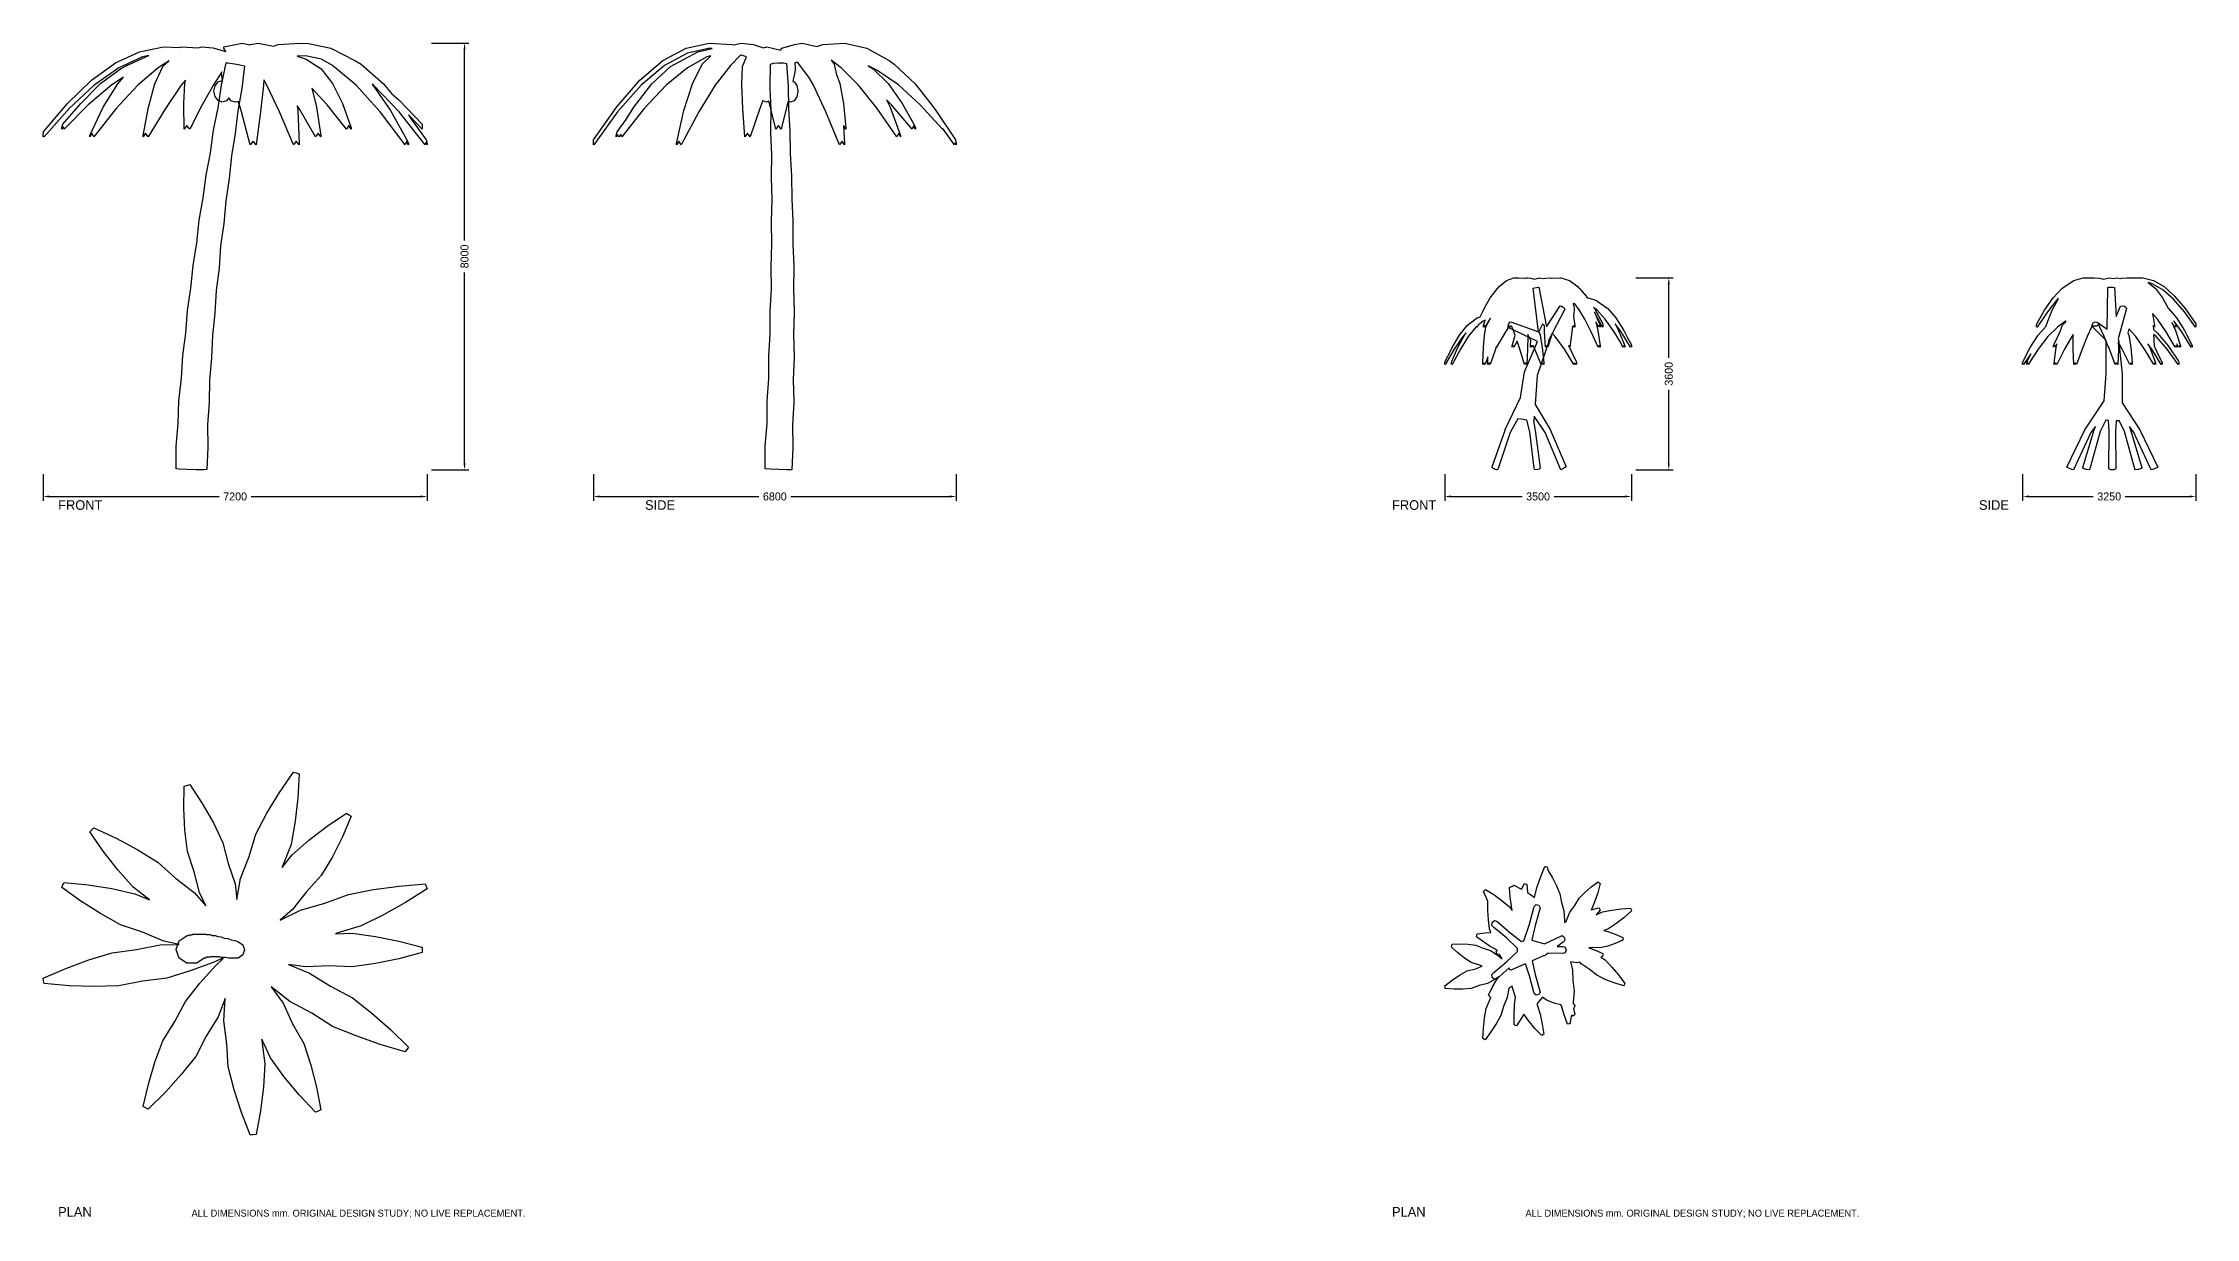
# Model space of a CAD drawing. Header units: millimetres. Extents: x -2783 to 88383, y -39024 to 11253.
# Drawn here: x -2783 to 37567, y -39024 to -17000 of the extents above; entities that cross this region are included whole.
import ezdxf

# ---------------------------------------------------------------- set-up
doc = ezdxf.new("R2010")
doc.units = ezdxf.units.MM
for name, color, linetype in [('BARK', 32, 'Continuous'), ('CROWN', 3, 'Continuous'), ('DIMS', 8, 'Continuous'), ('TEXT', 7, 'Continuous')]:
    doc.layers.add(name, color=color, linetype=linetype)
doc.dimstyles.get("Standard").update_dxf_attribs({"dimtxt": 2.5, "dimasz": 2.5, "dimexe": 1.25, "dimexo": 0.625, "dimtad": 1, "dimcen": 2.5, "dimazin": 3, "dimtfac": 1, "dimtmove": 0, "dimatfit": 3})

# ---------------------------------------------------------------- blocks, each defined once
blk = doc.blocks.new('_CLOSEDFILLED')
at = {"color": 0, "linetype": 'BYBLOCK'}
blk.add_solid([(-1, 0.16), (0, 0), (-1, -0.16)], dxfattribs=at)
blk = doc.blocks.new('*D13')
for p, q in [((-2783, -25080), (-2783, -25580)), ((4417, -25080), (4417, -25580)), ((-2663, -25500), (517, -25500)), ((1117, -25500), (4297, -25500))]:
    blk.add_line(p, q)
at = {"layer": 'Defpoints'}
for p in [(-2783, -25000), (4417, -25000), (-2783, -25500)]:
    blk.add_point(p, dxfattribs=at)
at = {"layer": 'DIMS', "xscale": 120, "yscale": 120, "rotation": 180}
blk.add_blockref('_CLOSEDFILLED', (-2783, -25500), dxfattribs=at)
at = {"layer": 'DIMS', "xscale": 120, "yscale": 120}
blk.add_blockref('_CLOSEDFILLED', (4417, -25500), dxfattribs=at)
at = {"layer": 'DIMS', "insert": (817, -25500), "char_height": 150, "attachment_point": 5}
blk.add_mtext('7200', dxfattribs=at)
blk = doc.blocks.new('*D14')
for p, q in [((4497, -17000), (5197, -17000)), ((5117, -20700), (5117, -17120)), ((5117, -24880), (5117, -21300)), ((4497, -25000), (5197, -25000))]:
    blk.add_line(p, q)
at = {"layer": 'Defpoints'}
for p in [(4417, -17000), (4417, -25000), (5117, -25000)]:
    blk.add_point(p, dxfattribs=at)
at = {"layer": 'DIMS', "xscale": 120, "yscale": 120}
for p, rotation in [((5117, -17000), 90), ((5117, -25000), 270)]:
    blk.add_blockref('_CLOSEDFILLED', p, dxfattribs=dict(at, rotation=rotation))
at = {"layer": 'DIMS', "insert": (5117, -21000), "char_height": 150, "attachment_point": 5, "rotation": 90}
blk.add_mtext('8000', dxfattribs=at)
blk = doc.blocks.new('*D15')
for p, q in [((7532, -25080), (7532, -25580)), ((14332, -25080), (14332, -25580)), ((7652, -25500), (10632, -25500)), ((11232, -25500), (14212, -25500))]:
    blk.add_line(p, q)
at = {"layer": 'Defpoints'}
for p in [(7532, -25000), (14332, -25000), (7532, -25500)]:
    blk.add_point(p, dxfattribs=at)
at = {"layer": 'DIMS', "xscale": 120, "yscale": 120, "rotation": 180}
blk.add_blockref('_CLOSEDFILLED', (7532, -25500), dxfattribs=at)
at = {"layer": 'DIMS', "xscale": 120, "yscale": 120}
blk.add_blockref('_CLOSEDFILLED', (14332, -25500), dxfattribs=at)
at = {"layer": 'DIMS', "insert": (10932, -25500), "char_height": 150, "attachment_point": 5}
blk.add_mtext('6800', dxfattribs=at)
blk = doc.blocks.new('*D16')
for p, q in [((23487, -25080), (23487, -25580)), ((26987, -25080), (26987, -25580)), ((23607, -25500), (24937, -25500)), ((25537, -25500), (26867, -25500))]:
    blk.add_line(p, q)
at = {"layer": 'Defpoints'}
for p in [(23487, -25000), (26987, -25000), (23487, -25500)]:
    blk.add_point(p, dxfattribs=at)
at = {"layer": 'DIMS', "xscale": 120, "yscale": 120, "rotation": 180}
blk.add_blockref('_CLOSEDFILLED', (23487, -25500), dxfattribs=at)
at = {"layer": 'DIMS', "xscale": 120, "yscale": 120}
blk.add_blockref('_CLOSEDFILLED', (26987, -25500), dxfattribs=at)
at = {"layer": 'DIMS', "insert": (25237, -25500), "char_height": 150, "attachment_point": 5}
blk.add_mtext('3500', dxfattribs=at)
blk = doc.blocks.new('*D17')
for p, q in [((27067, -21400), (27767, -21400)), ((27687, -22900), (27687, -21520)), ((27687, -24880), (27687, -23500)), ((27067, -25000), (27767, -25000))]:
    blk.add_line(p, q)
at = {"layer": 'Defpoints'}
for p in [(26987, -21400), (26987, -25000), (27687, -25000)]:
    blk.add_point(p, dxfattribs=at)
at = {"layer": 'DIMS', "xscale": 120, "yscale": 120}
for p, rotation in [((27687, -21400), 90), ((27687, -25000), 270)]:
    blk.add_blockref('_CLOSEDFILLED', p, dxfattribs=dict(at, rotation=rotation))
at = {"layer": 'DIMS', "insert": (27687, -23200), "char_height": 150, "attachment_point": 5, "rotation": 90}
blk.add_mtext('3600', dxfattribs=at)
blk = doc.blocks.new('*D18')
for p, q in [((34317, -25080), (34317, -25580)), ((37567, -25080), (37567, -25580)), ((34437, -25500), (35642, -25500)), ((36242, -25500), (37447, -25500))]:
    blk.add_line(p, q)
at = {"layer": 'Defpoints'}
for p in [(34317, -25000), (37567, -25000), (34317, -25500)]:
    blk.add_point(p, dxfattribs=at)
at = {"layer": 'DIMS', "xscale": 120, "yscale": 120, "rotation": 180}
blk.add_blockref('_CLOSEDFILLED', (34317, -25500), dxfattribs=at)
at = {"layer": 'DIMS', "xscale": 120, "yscale": 120}
blk.add_blockref('_CLOSEDFILLED', (37567, -25500), dxfattribs=at)
at = {"layer": 'DIMS', "insert": (35942, -25500), "char_height": 150, "attachment_point": 5}
blk.add_mtext('3250', dxfattribs=at)

msp = doc.modelspace()

# ---------------------------------------------------------------- linework, layer by layer
at = {"layer": 'BARK'}
for points in [[(-165.2, -22860.1), (-107.5, -22437.9), (-75.9, -22013.4), (-11.6, -21591.9), (27.7, -21167.6), (97.8, -20746.6), (144.1, -20322.6), (219.4, -19902), (272.4, -19478.2), (352.6, -19057.9), (411.7, -18634.2), (496.5, -18214.2), (561.6, -17790.8), (650.5, -17371.4), (684, -17373.6), (770.6, -17385.8), (877.2, -17403.4), (963.1, -17419.6), (995.5, -17428.3), (940.5, -17852.2), (866.8, -18272.1), (817.8, -18695.3), (748.4, -19115), (705.5, -19538), (640.9, -19957.4), (604.4, -20380.1), (544.9, -20799.3), (515.3, -21221.6), (461.3, -21640.6), (439.1, -22062.4), (391.3, -22481.2), (377.2, -22902.3), (336.4, -23320.6), (331.7, -23740.7), (299.7, -24158.3), (306.6, -24576.1), (288, -24994.7), (232.9, -24999.2), (88.8, -25000), (-89.2, -24996.7), (-233.1, -24990.6), (-288, -24984), (-290.5, -24559.4), (-250.7, -24133.9), (-238, -23708.2), (-188.1, -23285), (-165.2, -22860.1)], [(10820, -23291.1), (10821.3, -22869.2), (10847.6, -22449.8), (10845.9, -22042.7), (10845.9, -22027.6), (10867.3, -21610.5), (10862, -21203), (10862, -21186.3), (10878.2, -20772), (10869.1, -20362.7), (10869.1, -20344.9), (10880.2, -19933.5), (10867.6, -19521.6), (10867.6, -19503.1), (10874.4, -19094.4), (10859.3, -18679.6), (10859.3, -18660.8), (10862.8, -18254.2), (10846.3, -17836.7), (10846.3, -17817.7), (10848.2, -17396.4), (10906.2, -17380.1), (11000, -17371.4), (11093.8, -17373.6), (11151.8, -17385.8), (11179.8, -17806.3), (11188.5, -18228.8), (11215.9, -18649.9), (11222, -19072.9), (11247.5, -19494.5), (11249.8, -19917.9), (11272.2, -20340), (11272.2, -20357.8), (11269.7, -20765.6), (11288.3, -21186.3), (11288.3, -21203), (11280.7, -21615.2), (11295.3, -22033.1), (11295.3, -22048.2), (11282.7, -22463.8), (11293.8, -22880.1), (11293.8, -22893.1), (11276.8, -23310.9), (11285.3, -23727.1), (11285.3, -23737.2), (11265, -24155.9), (11272.4, -24574.3), (11272.4, -24579.5), (11250.1, -25000), (11154.6, -24999.2), (11000, -24994.7), (10845.4, -24988.1), (10749.9, -24982), (10749.9, -24978.8), (10753.7, -24556), (10786.5, -24134.3), (10789.8, -23711.8), (10820, -23291.1)], [(24617.5, -24257.9), (24623.4, -24244.3), (24910.8, -23645.8), (24981.7, -23165.5), (25225.1, -22594), (24679.3, -22331.9), (24677.9, -22303.4), (24688.8, -22265.3), (24706.8, -22235.2), (24723.5, -22227.4), (25244.8, -22413.9), (25147, -21591.8), (25170.4, -21586.9), (25206.4, -21580.2), (25238.2, -21574.9), (25250.8, -21573.4), (25392.4, -22321.6), (25650.2, -21925.4), (25674.4, -21932.4), (25706.2, -21952.2), (25730.7, -21975.6), (25736.4, -21991.6), (25428.3, -22588), (25436.4, -22593.1), (25223.1, -23231.3), (25180.6, -23773.1), (25461.4, -24244.1), (25764.1, -24946.1), (25743.8, -24956.3), (25738.2, -24959.1), (25698.4, -24979.2), (25661.9, -24997.5), (25372, -24300.2), (25163.2, -23995.6), (25156.6, -24079.7), (25152.2, -24079.6), (25181.5, -24263.2), (25278.1, -24964), (25258.6, -24987.4), (25209.7, -25000), (25168.2, -24992.4), (25165.3, -24970.3), (25079.9, -24286.5), (25029, -24068.6), (25026.5, -24068.3), (24921.1, -24053.2), (24859, -24041.7), (24714, -24298.6), (24480.8, -24995.7), (24455.9, -24998.9), (24408, -24982.6), (24373.2, -24959.2), (24377.6, -24946.3), (24489.9, -24624), (24617.5, -24257.9)], [(35846.8, -23704.5), (35887.1, -23203.3), (35886.7, -22578), (35626.5, -22317.1), (35619.5, -22280.9), (35639.6, -22245.4), (35677.4, -22227.4), (35715.2, -22235.2), (35901.1, -22363.4), (35914.6, -21582.7), (35936.2, -21576.5), (35977, -21573.4), (36017.7, -21574.9), (36039.3, -21580.2), (36074.6, -22122.9), (36154.5, -21932.4), (36186.5, -21925.4), (36228.3, -21934.5), (36260.3, -21955.4), (36267.5, -21978.4), (36108.8, -22545.2), (36113.3, -22554.4), (36182.1, -23203.3), (36181.6, -23747.4), (36514.5, -24248.9), (36850.7, -24950.3), (36816.4, -24970.3), (36761.4, -24992.4), (36727.1, -25000), (36405.8, -24302.9), (36318.6, -24189.3), (36343.5, -24252.7), (36552.9, -24953.6), (36539.9, -24975.6), (36487.6, -24995.7), (36435.2, -24998.9), (36422.2, -24982.6), (36225.3, -24283.4), (36125.7, -24077.6), (36118.4, -24078.8), (36070.6, -24079.2), (36061.8, -24280.2), (36067.4, -24979.2), (36030, -24997.5), (35970, -24997.5), (35932.6, -24979.2), (35938.2, -24280.2), (35929.2, -24074.3), (35881.6, -24070.6), (35878, -24069.8), (35774.7, -24283.4), (35577.8, -24982.6), (35564.8, -24998.9), (35512.4, -24995.7), (35460.1, -24975.6), (35447.1, -24953.6), (35656.5, -24252.7), (35681.4, -24189.3), (35594.2, -24302.9), (35272.9, -25000), (35238.6, -24992.4), (35183.6, -24970.3), (35149.3, -24950.3), (35485.5, -24248.9), (35846.8, -23704.5)], [(24852.7, -33970.8), (24647.3, -33774.7), (24408, -33577.8), (24373.2, -33541.5), (24377.6, -33483.4), (24418, -33447.1), (24463.9, -33460.1), (24700.7, -33668.2), (24928.6, -33838.9), (24972.4, -33829.8), (25078, -33515.6), (25165.3, -33183.6), (25203.2, -33149.3), (25253.4, -33161.6), (25278.1, -33211.1), (25181.5, -33539.8), (25118.4, -33818), (25120.3, -33817.9), (25356.7, -33884.9), (25661, -33739.7), (25690.9, -33732.5), (25720.7, -33753.4), (25736.4, -33792.6), (25730.7, -33831.9), (25706.2, -33852.8), (25594.5, -33934.6), (25698.4, -33932.6), (25743.8, -33946), (25764.1, -34000), (25743.8, -34054), (25698.4, -34067.4), (25420.4, -34062.1), (25416.7, -34064.8), (25413.9, -34074), (25359.4, -34113.3), (25338.7, -34113.3), (25124, -34206.9), (25181.5, -34460.2), (25278.1, -34788.9), (25253.4, -34838.4), (25203.2, -34850.7), (25165.3, -34816.4), (25078, -34484.4), (25002.6, -34259.9), (24726, -34380.5), (24710.6, -34373.5), (24692.2, -34342.7), (24691.3, -34340), (24463.9, -34539.9), (24418, -34552.9), (24377.6, -34516.6), (24373.2, -34458.5), (24408, -34422.2), (24647.3, -34225.3), (24852.9, -34029), (24852.7, -33970.8)], [(-290.5, -33986.9), (-233.6, -33826.7), (-84.4, -33727.6), (-61.2, -33727.6), (-41.7, -33714.7), (7.4, -33714.7), (21.8, -33706.2), (97.4, -33706.2), (101.8, -33704.7), (260.9, -33704.7), (278.4, -33711.7), (346.8, -33711.7), (384.6, -33727.8), (445.7, -33727.8), (495.7, -33750.2), (556.5, -33752.5), (612.4, -33778), (678.3, -33784.1), (739.7, -33811.5), (810.6, -33820.2), (877.2, -33848.2), (963.1, -33906.2), (995.5, -34000), (962, -34093.8), (875.4, -34151.8), (808.7, -34153.7), (691.5, -34153.7), (638.6, -34140.7), (551.2, -34140.7), (517, -34132.4), (421.4, -34132.4), (415, -34130.9), (365.5, -34130.9), (346.8, -34138), (288.8, -34138), (261.4, -34154.1), (239.4, -34154.1), (100.6, -34246.3), (89.2, -34250.1), (-88.8, -34250.1), (-232.9, -34154.6), (-288, -34000), (-290.5, -33986.9)]]:
    msp.add_lwpolyline(points, close=True, dxfattribs=at)
at = {"layer": 'CROWN'}
for points in [[(-1424.6, -17370), (-975.1, -17163.7), (-525.6, -17073.8), (-229.8, -17085.3), (-186.8, -17073.8), (120.7, -17089.8), (191.7, -17073.8), (402.2, -17091.3), (642.5, -17158.4), (603.5, -17094.1), (603.5, -17068.8), (947.8, -17000), (1100.7, -17030.6), (1107.8, -17028.7), (1250.2, -17000), (1534.9, -17059.4), (1625.9, -17028.7), (2027.3, -17000), (2056.2, -17006.9), (2163.8, -17000), (2610.7, -17096.2), (3057.6, -17328.2), (3176.2, -17397), (3599.7, -17766.5), (3752.6, -17951.4), (3883.5, -18062.8), (4320.7, -18518.1), (4320.7, -18543.4), (4320.7, -18586.9), (4320.7, -18612.2), (4066.1, -18347.1), (4123.2, -18434), (4398.4, -18812.6), (4417.2, -18881.4), (4417.2, -18906.7), (4390.3, -18867.2), (4379.5, -18906.7), (3889.8, -18291.8), (3409.4, -17791.8), (3384.7, -17772.5), (3729.6, -18266.5), (4034.6, -18812.6), (4064.1, -18881.4), (4064.1, -18906.7), (4031.1, -18846), (4005.1, -18906.7), (3536.6, -18291.8), (3082.7, -17791.8), (2644.7, -17422.3), (2437, -17299.5), (2437, -17299.5), (2134.6, -17241.7), (1978.5, -17243.9), (2148, -17300), (2427.4, -17480.6), (2639.3, -17759.4), (2827.8, -18131.7), (2994.8, -18586.9), (2994.8, -18612.2), (2951.1, -18543.4), (2907.5, -18612.2), (2542.4, -18157), (2255, -17845.5), (2340.2, -18199.1), (2420.6, -18734.1), (2420.6, -18759.4), (2370.8, -18690.6), (2321, -18759.4), (2014.4, -18224.4), (1982.4, -18174.9), (1991.5, -18266.5), (2014.7, -18881.4), (2014.7, -18906.7), (1962.3, -18837.9), (1909.8, -18906.7), (1648.3, -18291.8), (1412.7, -17791.8), (1356.1, -17691), (1348.9, -17791.8), (1293.3, -18291.8), (1210.5, -18906.7), (1155.7, -18837.9), (1101, -18906.7), (935, -18291.8), (880.8, -18096.6), (844.6, -18108.2), (830.4, -18102.8), (815.8, -18108.2), (739.6, -18082.6), (697.3, -18024.4), (653.2, -18082.3), (576.5, -18108.2), (498.9, -18079.9), (440.7, -18003.5), (418.9, -17901.2), (440.7, -17801.2), (498.9, -17729.4), (576.5, -17703.4), (580, -17704.7), (579, -17702.4), (563.7, -17562.1), (565.8, -17542.4), (410, -17784.7), (202.2, -18157), (-31.9, -18612.2), (-85, -18543.4), (-138, -18612.2), (-145.1, -18157), (-145.1, -18131.7), (-125.9, -17759.4), (-114.8, -17694.4), (-193.3, -17788.3), (-490.3, -18224.4), (-811.5, -18759.4), (-860.3, -18690.6), (-909.1, -18759.4), (-909.1, -18734.1), (-809.5, -18199.1), (-685.7, -17763), (-535.8, -17438.8), (-421, -17333.7), (-626.6, -17464.1), (-1009.2, -17788.3), (-1411.8, -18224.4), (-1832.8, -18759.4), (-1869.9, -18690.6), (-1907, -18759.4), (-1907, -18734.1), (-1654.7, -18199.1), (-1384.1, -17763), (-1275.5, -17641.8), (-1495.9, -17784.7), (-1937.3, -18157), (-2389.1, -18612.2), (-2400.8, -18573.6), (-2431, -18612.2), (-2431, -18586.9), (-2410.1, -18518.1), (-2074.5, -18131.7), (-1707.7, -17759.4), (-1329.6, -17480.6), (-1197.7, -17411.8), (-801.3, -17234.7), (-917.8, -17257.8), (-1364.4, -17464.1), (-1825.8, -17788.3), (-2292.4, -18224.4), (-2763.6, -18759.4), (-2766.5, -18739), (-2782.8, -18759.4), (-2782.8, -18734.1), (-2773.2, -18665.3), (-2323.7, -18130.3), (-1874.2, -17694.2), (-1424.6, -17370)], [(9701.2, -17000), (10134.2, -17028.7), (10159, -17036.5), (10300.2, -17000), (10533.5, -17028.7), (10717.8, -17088), (10782.1, -17073.8), (11043.6, -17131.7), (11060.1, -17097.5), (11150.7, -17068.8), (11298.1, -17028.7), (11447.2, -17000), (11721.9, -17063.8), (11829.3, -17028.7), (12244, -17000), (12658.6, -17096.2), (13073.3, -17328.2), (13167.8, -17397), (13563.8, -17766.5), (13902.6, -18197.7), (13951.8, -18266.5), (14317.3, -18812.6), (14332.3, -18881.4), (14332.3, -18906.7), (14310.1, -18870.8), (14302.2, -18906.7), (14075.3, -18595.8), (14072.2, -18612.2), (13656.9, -18157), (13248.1, -17784.7), (12846.3, -17505.9), (12681.4, -17427.8), (12776.7, -17480.6), (13055.7, -17759.4), (13318.4, -18131.7), (13535.3, -18518.1), (13565.9, -18586.9), (13565.9, -18612.2), (13532.3, -18550.3), (13504.8, -18612.2), (13118.5, -18157), (13025.9, -18064.1), (13092.7, -18199.1), (13290.3, -18734.1), (13290.3, -18759.4), (13253.2, -18690.6), (13216.2, -18759.4), (12850.5, -18224.4), (12503.1, -17788.3), (12175.5, -17464.1), (11988.7, -17321.5), (12041.9, -17397), (12084.7, -17571.5), (12148.5, -17759.4), (12218.5, -18131.7), (12265.5, -18586.9), (12265.5, -18612.2), (12219.1, -18543.4), (12216.9, -18546.6), (12239.7, -18881.4), (12239.7, -18906.7), (12192.5, -18837.9), (12145.4, -18906.7), (11889.2, -18291.8), (11656.4, -17791.8), (11571, -17639.9), (11470.1, -17505.9), (11355.8, -17356.5), (11340.2, -17362), (11306.6, -17373.7), (11315.7, -17480.6), (11315.7, -17505.9), (11268.1, -17718.9), (11293.2, -17728), (11344.8, -17796.9), (11364, -17895.5), (11363.6, -17905.2), (11343.8, -18006.5), (11292.7, -18080.9), (11225.4, -18108.2), (11180, -18091.4), (11164.3, -18157), (11050.2, -18612.2), (11000, -18543.4), (10949.8, -18612.2), (10835.7, -18157), (10820, -18091.3), (10775.4, -18108.2), (10709.1, -18083.6), (10706.6, -18079.8), (10653.4, -18224.4), (10468.5, -18759.4), (10419, -18690.6), (10369.6, -18759.4), (10329.9, -18224.4), (10314.7, -17788.3), (10314.7, -17763), (10326, -17438.8), (10404, -17255.6), (10305.1, -17229.5), (10287.5, -17224.9), (10100.1, -17422.3), (9814.3, -17791.8), (9505.8, -18291.8), (9176.3, -18906.7), (9133.9, -18837.9), (9091.6, -18906.7), (9091.6, -18881.4), (9228.6, -18266.5), (9386.6, -17766.5), (9567.3, -17397), (9734.3, -17239.7), (9658.3, -17257.8), (9295.4, -17464.1), (8896.6, -17788.3), (8485.5, -18224.4), (8062.9, -18759.4), (8046.2, -18709.6), (8016.6, -18759.4), (8016.6, -18738.5), (8000, -18759.4), (7986.4, -18715.5), (7957.4, -18759.4), (7957.4, -18734.1), (7978.7, -18665.3), (8143.4, -18432), (8286.7, -18199.1), (8626.6, -17763), (8977.9, -17438.8), (9489.3, -17163.7), (9758.4, -17099.7), (9716.2, -17096.9), (9294.6, -17190.3), (8863, -17422.3), (8424.7, -17791.8), (7983.9, -18291.8), (7541.1, -18906.7), (7540.3, -18895), (7532.3, -18906.7), (7532.3, -18881.4), (7536.7, -18812.6), (7969.6, -18197.7), (8402.5, -17697.7), (8835.4, -17328.2), (9268.3, -17096.2), (9701.2, -17000)], [(24098.3, -22151.7), (24154.3, -22132.4), (24212.6, -22009.6), (24229.6, -21977.3), (24341.6, -21774.2), (24473.5, -21598.1), (24506.1, -21565.9), (24644.3, -21452.1), (24782.6, -21400), (24830.6, -21401.7), (24835.9, -21400), (24866.2, -21401.2), (24869.7, -21400), (24978.9, -21404.8), (24986.7, -21408.1), (25020.3, -21400), (25044.5, -21402), (25052.9, -21400), (25101, -21404.8), (25164.3, -21423.1), (25235.9, -21407.1), (25244.3, -21404.8), (25267.7, -21400), (25340.8, -21416.3), (25375.3, -21404.8), (25464.3, -21400), (25489.7, -21406.8), (25495.4, -21404.8), (25644.4, -21400), (25646.2, -21400.6), (25666.6, -21400), (25823, -21452.1), (25979.4, -21565.9), (25995.1, -21583.5), (26014.7, -21598.1), (26056, -21652.1), (26135.9, -21741.9), (26159.2, -21777.1), (26173.7, -21776.7), (26334.7, -21828.8), (26382.4, -21861.1), (26545.9, -21974.8), (26697, -22150.9), (26843.8, -22386.2), (26907.3, -22514.1), (26978.7, -22641.9), (26986.7, -22674.2), (26986.7, -22701.1), (26975.9, -22680.5), (26970.8, -22701.1), (26791.6, -22413.1), (26679.5, -22262.5), (26743.9, -22386.2), (26847.7, -22641.9), (26860.1, -22674.2), (26860.1, -22701.1), (26847.4, -22669.5), (26835.2, -22701.1), (26825.2, -22684.4), (26825.2, -22701.1), (26779.6, -22608.5), (26662.2, -22413.1), (26495.4, -22177.8), (26335.3, -22001.7), (26277.5, -21955.1), (26292.3, -21977.3), (26448.7, -22265.2), (26449.9, -22297.5), (26449.9, -22324.4), (26447.7, -22320.3), (26447.6, -22324.4), (26293.6, -22045.7), (26376.5, -22239.9), (26389.6, -22265.2), (26401.1, -22297.5), (26401.1, -22324.4), (26387.7, -22297.6), (26378.1, -22324.4), (26318.8, -22226.8), (26355, -22386.2), (26399.4, -22674.2), (26399.4, -22701.1), (26380.9, -22668.8), (26362.5, -22701.1), (26234.3, -22413.1), (26115.2, -22177.8), (26006, -22001.7), (25925.4, -21888), (25915.9, -21882.7), (25894.6, -21889.2), (25911.2, -21974.8), (25911.2, -22001.7), (25901.4, -22127.2), (25928.3, -22297.5), (25928.3, -22324.4), (25909.2, -22292.1), (25890.1, -22324.4), (25882.9, -22308.8), (25871.3, -22413.1), (25833.7, -22701.1), (25810.5, -22668.8), (25805.4, -22675.8), (25825, -22709.1), (25912.2, -22897.4), (25948.6, -22964.7), (25958.3, -22997), (25958.3, -23023.9), (25946, -23000.1), (25938.8, -23023.9), (25929.1, -23008.3), (25929.1, -23023.9), (25916.8, -22996.1), (25907.5, -23023.9), (25731.2, -22736), (25560.2, -22500.6), (25499.4, -22435.9), (25418.5, -22701.1), (25396.1, -22668.8), (25373.6, -22701.1), (25359.4, -22413.1), (25358.1, -22309.2), (25353.8, -22293), (25320.2, -22267.3), (25254.3, -22409.8), (25273.6, -22473.7), (25315.7, -22709.1), (25347.8, -22997), (25347.8, -23023.9), (25336.6, -23006), (25336.6, -23023.9), (25322.3, -23000.3), (25307.5, -23023.9), (25303.3, -23014.3), (25297.5, -23023.9), (25176.4, -22736), (25145.9, -22671.6), (25133.7, -22701.1), (25113.1, -22668.8), (25092.4, -22701.1), (25092.4, -22674.2), (25101, -22576.7), (25065, -22500.6), (25043.1, -22462.4), (25043.7, -22473.7), (25043.7, -22500.6), (25040.9, -22736), (25026.9, -23023.9), (25004.2, -22991.7), (24981.5, -23023.9), (24892.4, -22736), (24842.8, -22586), (24782.4, -22701.1), (24766.7, -22668.8), (24751, -22701.1), (24751, -22674.2), (24805.7, -22476.8), (24748.9, -22324.6), (24747.8, -22320.4), (24746.3, -22324.4), (24732.6, -22303.5), (24726.7, -22309.6), (24725.9, -22308.4), (24725.9, -22309.6), (24725.5, -22308.9), (24725.5, -22309.6), (24725.1, -22308.9), (24724.2, -22309.6), (24724, -22309.2), (24723.6, -22309.6), (24721.5, -22306.1), (24714.8, -22309.6), (24714.7, -22309.1), (24713.8, -22309.6), (24713.8, -22309.5), (24704, -22324.4), (24704, -22305.6), (24702, -22304.2), (24700.1, -22305.5), (24698.6, -22306.5), (24698.1, -22309.6), (24697.1, -22309), (24697, -22309.6), (24695.8, -22308.8), (24624.3, -22413.1), (24460.9, -22701.1), (24459.2, -22688.2), (24452.8, -22701.1), (24452.8, -22698.8), (24439, -22736), (24341.2, -23023.9), (24319.4, -22991.7), (24297.5, -23023.9), (24296.7, -22880.9), (24242.5, -23023.9), (24221, -22991.7), (24199.6, -23023.9), (24199.6, -22997), (24211.2, -22709.1), (24233.5, -22473.7), (24267.2, -22297.7), (24334.2, -22184), (24340, -22178.3), (24344.1, -22162.7), (24338.9, -22162.5), (24250.1, -22324.4), (24233.5, -22292.1), (24217, -22324.4), (24217, -22297.5), (24246.4, -22195.4), (24205.7, -22210.9), (24115.5, -22288), (24096.5, -22324.4), (24093.7, -22307.1), (24086.1, -22324.4), (24086.1, -22313.1), (24072.7, -22324.6), (23928.8, -22500.6), (23781.1, -22736), (23630, -23023.9), (23625.1, -23001.6), (23615.9, -23023.9), (23615.9, -22997), (23622.9, -22964.7), (23735, -22709.1), (23857.6, -22473.7), (23888.1, -22431.2), (23825.5, -22500.6), (23663.5, -22736), (23498.6, -23023.9), (23495.4, -23006.3), (23486.7, -23023.9), (23486.7, -22997), (23492.7, -22964.7), (23599.5, -22761.6), (23624.6, -22709.1), (23765.5, -22473.7), (23909.6, -22297.7), (23946.9, -22265.4), (24098.3, -22151.7)], [(34316.9, -23023.9), (34316.9, -22997), (34327.4, -22964.7), (34461.9, -22709.1), (34612.1, -22473.7), (34757.5, -22309.3), (34757.5, -22297.5), (34873, -22009.6), (34989.1, -21787.6), (34974.9, -21801.1), (34786, -22036.5), (34593, -22324.4), (34587.6, -22303.5), (34576.3, -22324.4), (34576.3, -22297.5), (34584.7, -22265.2), (34731.4, -22009.6), (34890.6, -21774.2), (35054.3, -21598.1), (35230.9, -21484.4), (35280.8, -21452.1), (35454.9, -21400), (35520.1, -21401.8), (35525.5, -21400), (35644.6, -21403.8), (35660, -21400), (35765.7, -21404.8), (35826.4, -21423.3), (35949.6, -21400), (36017.4, -21412.8), (36050.8, -21404.8), (36087.8, -21400), (36148.7, -21411.8), (36174.7, -21404.8), (36273.6, -21400), (36291.1, -21403.8), (36404.1, -21400), (36406.7, -21400.7), (36428.7, -21400), (36438, -21403.2), (36571.8, -21400), (36770.1, -21452.1), (36968.4, -21565.9), (37166.7, -21741.9), (37364.9, -21977.3), (37563.2, -22265.2), (37566.9, -22297.5), (37566.9, -22324.4), (37560.6, -22314.8), (37559.5, -22324.4), (37352.8, -22036.5), (37147.9, -21801.1), (36945, -21625), (36747.8, -21511.3), (36668.9, -21490.7), (36809, -21598.1), (36862.2, -21677.1), (36937.5, -21774.2), (37047, -21971.6), (37051.3, -21974.8), (37202.5, -22150.9), (37349.9, -22386.2), (37396.1, -22478.5), (37486.8, -22641.9), (37493.9, -22674.2), (37493.9, -22701.1), (37483.9, -22682), (37479.8, -22701.1), (37303.8, -22413.1), (37155, -22210.1), (37165.8, -22234.9), (37181.6, -22265.2), (37192.9, -22297.5), (37192.9, -22324.4), (37179.6, -22298), (37170.3, -22324.4), (37116.3, -22236.1), (37181.4, -22386.2), (37275.3, -22674.2), (37275.3, -22701.1), (37258.8, -22668.8), (37242.2, -22701.1), (37206.5, -22640.1), (37215.7, -22674.2), (37215.7, -22701.1), (37195.7, -22668.8), (37175.7, -22701.1), (37006.6, -22413.1), (36847.5, -22177.8), (36755.8, -22068.9), (36791.7, -22297.5), (36791.7, -22324.4), (36768.1, -22292.1), (36762.8, -22299.3), (36769.7, -22369), (36849.3, -22441.5), (36879.3, -22473.7), (37044.6, -22676.8), (37239.9, -22964.7), (37245.9, -22997), (37245.9, -23023.9), (37236.7, -23009.4), (37234, -23023.9), (37025.2, -22736), (36819.3, -22500.6), (36774.3, -22461.5), (36782.2, -22674.2), (36782.2, -22682.1), (36798.1, -22709.1), (36879.7, -22883.3), (36923.8, -22964.7), (36933, -22997), (36933, -23023.9), (36921.2, -23000.9), (36914.6, -23023.9), (36737.9, -22736), (36667.6, -22639.9), (36700.9, -22709.1), (36806.9, -22997), (36806.9, -23023.9), (36792.3, -22991.7), (36777.6, -23023.9), (36604.9, -22736), (36439.5, -22500.6), (36308.3, -22354.1), (36296.2, -22413.1), (36292.7, -22429.3), (36306.2, -22473.7), (36346.5, -22709.1), (36374.6, -22997), (36374.6, -23023.9), (36350, -22991.7), (36325.3, -23023.9), (36185.3, -22736), (36111.8, -22600.7), (36113.7, -22709.1), (36113.7, -22736), (36105.2, -23023.9), (36079.3, -22991.7), (36053.4, -23023.9), (35944.4, -22736), (35928.7, -22697.6), (35925.8, -22701.1), (35924.4, -22687), (35848.2, -22500.6), (35765.9, -22324.6), (35749.4, -22280.3), (35740.2, -22284.5), (35722, -22296.4), (35707.6, -22305.9), (35703.7, -22309.2), (35703.7, -22309.6), (35703.5, -22309.4), (35703.3, -22309.6), (35702.9, -22309), (35702.1, -22309.6), (35701.5, -22308.8), (35701.5, -22309.6), (35698.3, -22306.2), (35692.1, -22309.6), (35691.1, -22307.3), (35690.9, -22307.3), (35690.9, -22309.6), (35689.1, -22308.3), (35687.9, -22308.9), (35687.9, -22309.6), (35687.3, -22309.2), (35686.6, -22309.6), (35686.4, -22308.6), (35686, -22308.4), (35683.4, -22309.6), (35682.8, -22306.3), (35680.6, -22304.9), (35671.5, -22309.6), (35671.5, -22307.3), (35668.2, -22309.6), (35668.2, -22305.7), (35667, -22309.6), (35664.4, -22308.3), (35663.9, -22309.6), (35663.2, -22309.2), (35662.8, -22309.6), (35662.8, -22309), (35656.2, -22305.8), (35653.4, -22309.6), (35653, -22309.3), (35652.8, -22309.6), (35652.8, -22309.2), (35652.2, -22308.8), (35651.6, -22309.6), (35651.5, -22309.1), (35651.2, -22309.6), (35645.5, -22304.6), (35633.3, -22297), (35620.9, -22289.2), (35608.9, -22324.6), (35529.6, -22500.6), (35436.2, -22736), (35329.9, -23023.9), (35303.6, -22991.7), (35277.3, -23023.9), (35264.4, -22736), (35264.4, -22709.1), (35264.5, -22473.7), (35265.2, -22465.6), (35240.7, -22500.6), (35105, -22736), (34957.4, -23023.9), (34933.3, -22991.7), (34909.3, -23023.9), (34909.3, -22997), (34947.7, -22709.1), (34962.7, -22638.9), (34921.5, -22701.1), (34910.1, -22671.7), (34896.4, -22701.1), (34896.4, -22674.2), (34909, -22641.9), (35026.5, -22394.3), (35061.2, -22297.7), (35125.6, -22224.7), (35128.7, -22209.3), (35123.8, -22210.9), (34969.3, -22324.6), (34793.9, -22500.6), (34611.3, -22736), (34421.9, -23023.9), (34410.1, -22995.7), (34394.9, -23023.9), (34394.9, -22997), (34408.4, -22964.7), (34412.7, -22957), (34430, -22918.1), (34472.2, -22823.1), (34337.9, -23023.9), (34329.7, -22998.6), (34316.9, -23023.9)], [(-809.5, -36514.5), (-685.7, -36103.4), (-535.8, -35704.6), (-310.4, -35341.7), (-115, -34964.6), (155.9, -34623.2), (453, -34294.3), (590, -34158.9), (586.7, -34155.7), (404.8, -34234.4), (-27.7, -34394.8), (-465.4, -34528.7), (-917.8, -34586.2), (-1364.4, -34674), (-1825.8, -34685.3), (-2292.4, -34670.1), (-2763.6, -34630.4), (-2773.2, -34581), (-2782.8, -34531.5), (-2355, -34346.6), (-1922.5, -34186.2), (-1484.8, -34052.2), (-1032.4, -33994.8), (-585.8, -33907), (-232.4, -33898.3), (-521.3, -33834.7), (-919, -33668.1), (-1329.6, -33529.9), (-1707.7, -33320), (-2074.5, -33085.1), (-2431, -32827.3), (-2410.1, -32780.9), (-2389.1, -32734.5), (-1937.3, -32781.5), (-1495.9, -32851.5), (-1065.8, -32946.3), (-785.7, -33063.6), (-1093.5, -32824.5), (-1384.1, -32496.9), (-1654.7, -32149.5), (-1907, -31783.8), (-1869.9, -31746.8), (-1832.8, -31709.7), (-1411.8, -31907.3), (-1009.2, -32123.2), (-626.6, -32358.9), (-301.4, -32651.9), (46.6, -32922.3), (269.1, -33173.1), (148.7, -32925), (51.5, -32535.3), (-78.3, -32153.7), (-125.9, -31751.9), (-145.1, -31343.1), (-138, -30927.8), (-85, -30914.8), (-31.9, -30901.7), (202.2, -31257.8), (410, -31620.3), (589.3, -31989.8), (686.5, -32379.4), (816.3, -32761.1), (850.8, -33051.8), (920.4, -32661.5), (1078.9, -32251.5), (1205.3, -31832.2), (1412.7, -31436.2), (1648.3, -31048.2), (1909.8, -30667.7), (1962.3, -30682.7), (2014.7, -30697.8), (1991.5, -31146.6), (1942.2, -31587.9), (1864.8, -32021.2), (1706.3, -32431.3), (1699.1, -32455.4), (1878.8, -32223.3), (2198.9, -31944.3), (2542.4, -31681.6), (2907.5, -31434.1), (2951.1, -31464.7), (2994.8, -31495.2), (2827.8, -31881.5), (2639.3, -32252.7), (2427.4, -32607.5), (2148, -32915.1), (1895.3, -33241.3), (1663.8, -33443.2), (2045.2, -33256.3), (2497.9, -33121.6), (2939, -32958.1), (3409.4, -32867.5), (3889.8, -32802.2), (4379.5, -32760.3), (4398.4, -32807.5), (4417.2, -32854.6), (4013.1, -33110.8), (3599.7, -33343.6), (3176.2, -33551.2), (2723.5, -33685.8), (2698, -33695.3), (3009, -33684.3), (3446.3, -33746.6), (3883.5, -33835.7), (4320.7, -33949.8), (4320.7, -34000), (4320.7, -34050.2), (3883.5, -34164.3), (3446.3, -34253.4), (3009, -34315.7), (2571.8, -34300.3), (2134.6, -34315.7), (1818.3, -34270.7), (2212.8, -34433.4), (2605.2, -34679.6), (3015.7, -34899.9), (3380.6, -35185.7), (3729.6, -35494.2), (4064.1, -35823.7), (4034.6, -35866.1), (4005.1, -35908.4), (3536.6, -35771.4), (3082.7, -35613.4), (2644.7, -35432.7), (2252.3, -35186.4), (1841.8, -34966.1), (1495.2, -34694.6), (1716.5, -34999.2), (1894.7, -35383.4), (2103.4, -35754.5), (2235.1, -36158.6), (2340.2, -36574), (2420.6, -37000), (2370.8, -37021.3), (2321, -37042.6), (2014.4, -36713.3), (1732.5, -36373.4), (1477.3, -36022.1), (1315, -35672.2), (1316.9, -35705.4), (1375.3, -36137), (1348.9, -36575.3), (1293.3, -37016.1), (1210.5, -37458.9), (1155.7, -37463.3), (1101, -37467.7), (935, -37044.8), (796.2, -36619.7), (686.6, -36192.2), (661.8, -35757.9), (603.5, -35326.3), (628.5, -34909.9), (498.5, -35255.6), (273.1, -35618.5), (77.6, -35995.7), (-193.3, -36337), (-490.3, -36665.9), (-811.5, -36983.4), (-860.3, -36960.2), (-909.1, -36937.1), (-809.5, -36514.5)], [(24211.2, -35469.6), (24233.5, -35282.2), (24267.2, -35100.5), (24334.2, -34935), (24350, -34884.4), (24338.4, -34889.1), (24323.6, -34868.2), (24308.8, -34847.3), (24384.3, -34694.1), (24467.1, -34551.3), (24501, -34502.3), (24431.2, -34548.6), (24287.1, -34627.9), (24133.9, -34666.5), (23984.3, -34721.3), (23825.5, -34735.5), (23663.5, -34735.6), (23498.6, -34722.7), (23492.7, -34696.4), (23486.7, -34670.1), (23624.6, -34563.8), (23765.5, -34470.4), (23909.6, -34391.1), (24062.8, -34352.4), (24189.2, -34306.1), (24121.3, -34276.4), (23984, -34234.1), (23857.6, -34151.8), (23735, -34055.6), (23615.9, -33946.6), (23622.9, -33920.7), (23630, -33894.8), (23781.1, -33886.3), (23928.8, -33890.5), (24072.7, -33908.7), (24205.7, -33966.8), (24343, -34009.1), (24469.4, -34091.5), (24565.8, -34167.2), (24513.7, -34083.5), (24460.9, -34074.2), (24456.8, -34047.5), (24452.8, -34020.7), (24471.9, -34008.5), (24468.7, -34002.3), (24341.6, -33935.1), (24212.6, -33851.1), (24086.1, -33754.1), (24091.3, -33727.6), (24096.5, -33701.1), (24246.5, -33677.9), (24350.9, -33670.8), (24326, -33601.5), (24305.1, -33434.3), (24295.9, -33262.1), (24297.5, -33085.4), (24298.3, -33085.1), (24217, -32903), (24233.5, -32883.9), (24250.1, -32864.8), (24408.1, -32963.8), (24558, -33072.3), (24699, -33191), (24753.2, -33260.7), (24736.5, -33176.6), (24715, -33005.9), (24704, -32829.7), (24725.2, -32818.4), (24746.3, -32807.1), (24755.8, -32818.2), (24766.7, -32804.3), (24782.4, -32784.3), (24929.5, -32860.2), (24981.5, -32754.1), (25004.2, -32760.1), (25026.9, -32766), (25037.6, -32926.2), (25077, -32950.3), (25169, -33017.6), (25169.8, -33008.2), (25221.9, -32814.6), (25286.3, -32622.9), (25362.1, -32433.1), (25385.1, -32436.8), (25408.1, -32440.5), (25417.4, -32506.5), (25418.5, -32506.1), (25506.4, -32650.1), (25583.1, -32797.5), (25647.8, -32948.7), (25677.7, -33110.7), (25721.4, -33268.5), (25730.3, -33437.2), (25729.5, -33482.7), (25767, -33455.4), (25770, -33446.4), (25833.4, -33294.5), (25925.4, -33168.1), (26006, -33031.6), (26115.2, -32920.7), (26234.3, -32818.6), (26362.5, -32724.7), (26380.9, -32741.2), (26399.4, -32757.8), (26355, -32926.7), (26301.5, -33087.5), (26238.1, -33239.4), (26233.6, -33245.6), (26378.1, -33208.3), (26389.6, -33231.9), (26401.1, -33255.5), (26328.8, -33345.2), (26445.5, -33288.9), (26616.4, -33251.9), (26791.6, -33228.5), (26970.8, -33217.8), (26978.7, -33243.3), (26986.7, -33268.9), (26843.8, -33395.5), (26697, -33509.4), (26545.9, -33609.7), (26469, -33638.3), (26541.5, -33655.6), (26683.3, -33703.8), (26825.2, -33765.5), (26825.2, -33792.6), (26825.2, -33819.8), (26683.3, -33881.5), (26541.5, -33929.7), (26399.7, -33963.4), (26257.9, -33955.1), (26190.8, -33959), (26296.1, -33998.1), (26449.9, -34068.8), (26448.7, -34095.9), (26447.6, -34123), (26415.3, -34133.7), (26492.3, -34185.7), (26621.4, -34321.6), (26743.9, -34469.7), (26860.1, -34629.2), (26847.7, -34652.1), (26835.2, -34675.1), (26662.2, -34619.7), (26495.4, -34552.9), (26335.3, -34473.9), (26194.5, -34359.4), (26046, -34259), (26020, -34231.7), (25972.2, -34239.1), (25847.7, -34225.3), (25881.2, -34375.9), (25889.1, -34576), (25911.2, -34774.7), (25897.5, -34977.1), (25894.2, -35002.1), (25929.1, -35042.6), (25918.3, -35066.7), (25907.5, -35090.7), (25898.2, -35088.7), (25928.3, -35211.6), (25909.2, -35227.1), (25890.1, -35242.5), (25864.1, -35219.9), (25833.7, -35385.5), (25810.5, -35387.8), (25787.3, -35390.2), (25719.7, -35196.2), (25676.5, -35045.8), (25662.9, -35032.2), (25560.2, -35002), (25395, -34938.8), (25317.5, -34886.4), (25252.8, -34969.7), (25212.2, -35015.3), (25220.6, -35030.7), (25273.6, -35206.1), (25315.7, -35388.7), (25347.8, -35578.1), (25327.6, -35591.6), (25307.5, -35605.1), (25183.7, -35477.2), (25069.9, -35342.6), (24968.7, -35203.1), (24932.7, -35268.6), (24834.3, -35423.7), (24812.2, -35415.3), (24790.1, -35407), (24787.9, -35214), (24796.8, -35025.1), (24812.4, -34885.9), (24811, -34883.4), (24758.1, -34708.1), (24750.7, -34676.1), (24744.5, -34682.8), (24691, -34716.2), (24657.8, -34894.7), (24590.9, -35060.2), (24537.1, -35232.2), (24450.1, -35387.9), (24351.6, -35538.1), (24242.5, -35683.1), (24221, -35672.6), (24199.6, -35662.1), (24211.2, -35469.6)]]:
    msp.add_lwpolyline(points, close=True, dxfattribs=at)

# ---------------------------------------------------------------- texts
at = {"layer": 'TEXT'}
for s, height, p in [('FRONT', 180, (-2500, -25750)), ('SIDE', 180, (8500, -25750)), ('FRONT', 180, (22500, -25750)), ('SIDE', 180, (33500, -25750)), ('PLAN', 180, (-2500, -39000)), ('ALL DIMENSIONS mm. ORIGINAL DESIGN STUDY; NO LIVE REPLACEMENT.', 130, (0, -39000)), ('PLAN', 180, (22500, -39000)), ('ALL DIMENSIONS mm. ORIGINAL DESIGN STUDY; NO LIVE REPLACEMENT.', 130, (25000, -39000))]:
    msp.add_text(s, height=height, dxfattribs=at).set_placement(p)

# ---------------------------------------------------------------- dimensions: what is measured, and where the dimension line sits
at = {"layer": 'DIMS'}
for base, p1, p2, picture, middle in [((5117.2, -25000), (4417.2, -25000), (4417.2, -17000), '*D14', (5117.2, -21000)), ((27686.7, -25000), (26986.7, -25000), (26986.7, -21400), '*D17', (27686.7, -23200))]:
    dim = msp.add_linear_dim(base=base, p1=p1, p2=p2, angle=90, dimstyle='Standard', override={"dimtxt": 150, "dimasz": 120, "dimexe": 80, "dimexo": 80, "dimdec": 0}, dxfattribs=at)
    dim.commit()
    dim.dimension.update_dxf_attribs({"geometry": picture, "text_midpoint": middle})
for base, p1, p2, picture, middle in [((-2782.8, -25500), (-2782.8, -25000), (4417.2, -25000), '*D13', (817.2, -25500)), ((7532.3, -25500), (7532.3, -25000), (14332.3, -25000), '*D15', (10932.3, -25500)), ((23486.7, -25500), (23486.7, -25000), (26986.7, -25000), '*D16', (25236.7, -25500)), ((34316.9, -25500), (34316.9, -25000), (37566.9, -25000), '*D18', (35941.9, -25500))]:
    dim = msp.add_linear_dim(base=base, p1=p1, p2=p2, dimstyle='Standard', override={"dimtxt": 150, "dimasz": 120, "dimexe": 80, "dimexo": 80, "dimdec": 0}, dxfattribs=at)
    dim.commit()
    dim.dimension.update_dxf_attribs({"geometry": picture, "text_midpoint": middle})

doc.saveas('drawing.dxf')
